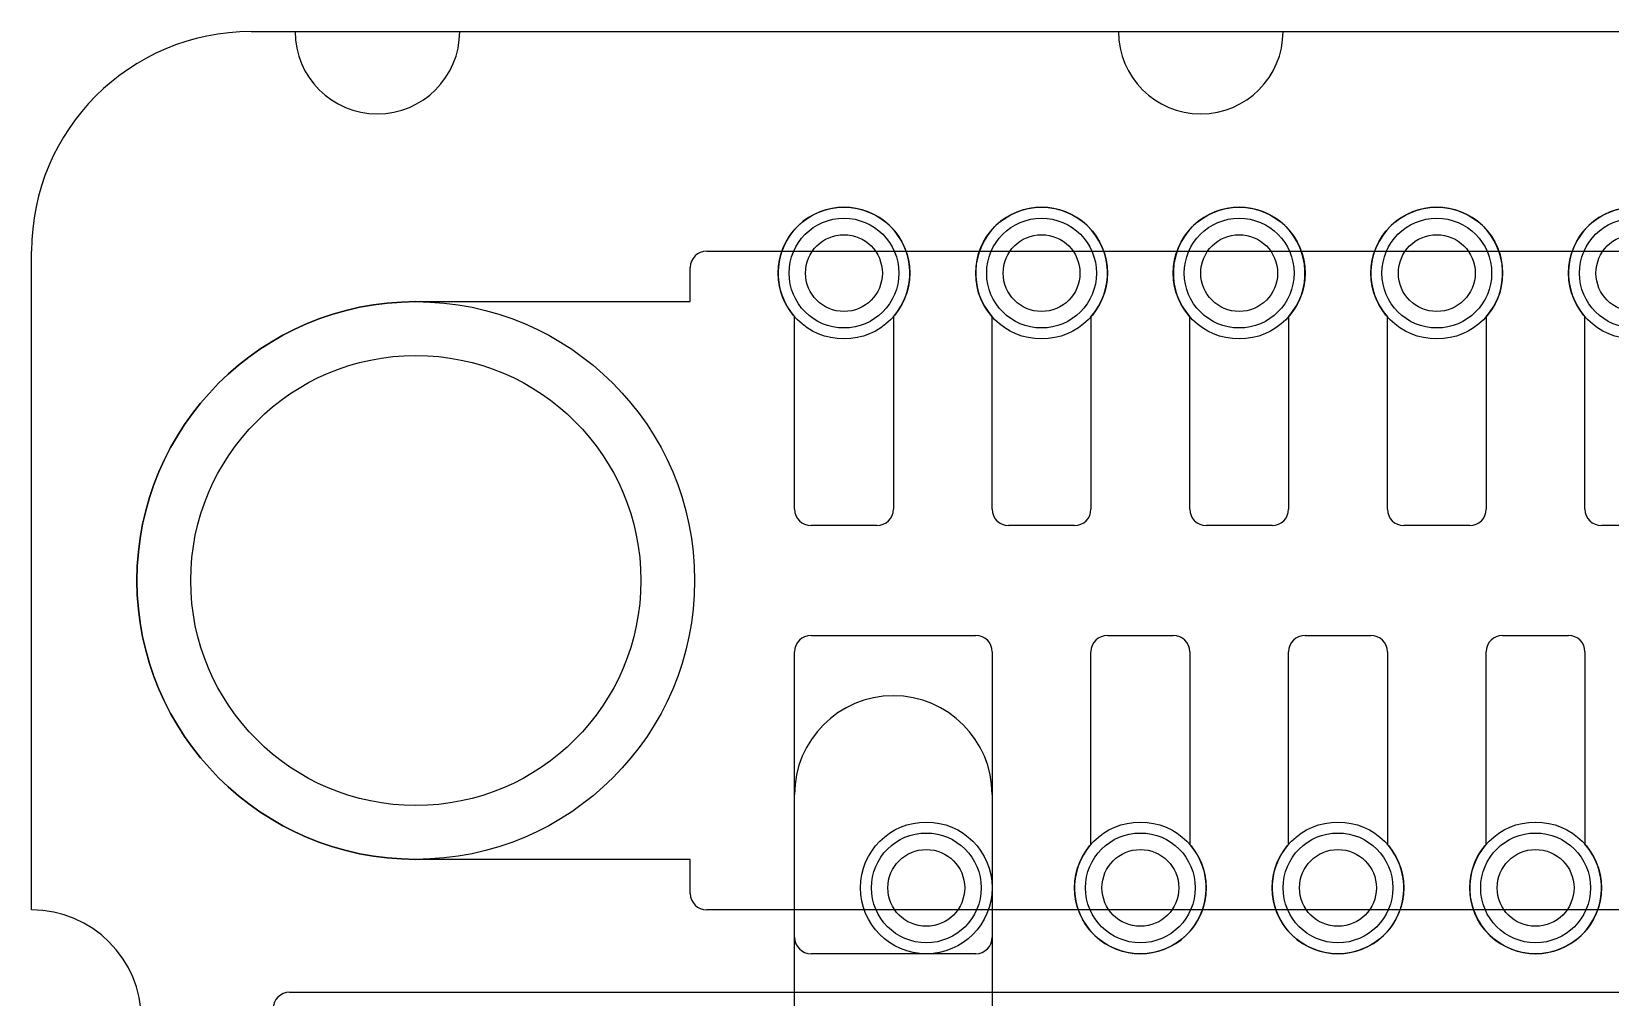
# Model space of a CAD drawing. Extents: x 0 to 20.5, y -0.5 to 20.
# Drawn here: x 0 to 7.19, y 15.6 to 20 of the extents above; entities that cross this region are included whole.
import ezdxf

# ---------------------------------------------------------------- set-up
doc = ezdxf.new("R2010")
doc.units = 0
for name, color, linetype in [('Hole', 1, 'CONTINUOUS'), ('L1', 3, 'CONTINUOUS'), ('L2', 3, 'CONTINUOUS'), ('L3', 3, 'CONTINUOUS'), ('L4', 3, 'CONTINUOUS'), ('Outline', 7, 'CONTINUOUS'), ('PartsArea-A', 111, 'CONTINUOUS'), ('PartsArea-B', 111, 'CONTINUOUS'), ('Resist-A', 2, 'CONTINUOUS'), ('Resist-B', 2, 'CONTINUOUS')]:
    doc.layers.add(name, color=color, linetype=linetype)

msp = doc.modelspace()

# ---------------------------------------------------------------- linework, layer by layer
at = {"layer": 'Hole'}
for centre, radius in [((3.7, 18.9), 0.175), ((4.6, 18.9), 0.175), ((5.5, 18.9), 0.175), ((6.4, 18.9), 0.175), ((7.3, 18.9), 0.175), ((1.75, 17.5), 1.025), ((4.075, 16.1), 0.175), ((5.05, 16.1), 0.175), ((5.95, 16.1), 0.175), ((6.85, 16.1), 0.175)]:
    msp.add_circle(centre, radius, dxfattribs=at)
at = {"layer": 'L1'}
for p, q in [((3.475, 17.825), (3.475, 18.70157)), ((3.925, 18.70157), (3.925, 17.825)), ((4.375, 17.825), (4.375, 18.70157)), ((4.825, 18.70157), (4.825, 17.825)), ((5.275, 17.825), (5.275, 18.70157)), ((5.725, 18.70157), (5.725, 17.825)), ((6.175, 17.825), (6.175, 18.70157)), ((6.625, 18.70157), (6.625, 17.825)), ((7.075, 17.825), (7.075, 18.70157)), ((3.85, 17.75), (3.55, 17.75)), ((4.75, 17.75), (4.45, 17.75)), ((5.65, 17.75), (5.35, 17.75)), ((6.55, 17.75), (6.25, 17.75)), ((7.45, 17.75), (7.15, 17.75)), ((3.55, 17.25), (4.3, 17.25)), ((4.9, 17.25), (5.2, 17.25)), ((5.8, 17.25), (6.1, 17.25)), ((6.7, 17.25), (7, 17.25)), ((3.475, 15.875), (3.475, 17.175)), ((4.375, 17.175), (4.375, 15.875)), ((4.825, 16.29843), (4.825, 17.175)), ((5.275, 17.175), (5.275, 16.29843)), ((5.725, 16.29843), (5.725, 17.175)), ((6.175, 17.175), (6.175, 16.29843)), ((6.625, 16.29843), (6.625, 17.175)), ((7.075, 17.175), (7.075, 16.29843)), ((3.475, 15.49319), (3.475, 16.525)), ((4.375, 16.525), (4.375, 15.49319)), ((4.3, 15.8), (3.55, 15.8))]:
    msp.add_line(p, q, dxfattribs=at)
for centre in [(3.7, 18.9), (4.6, 18.9), (5.5, 18.9), (6.4, 18.9), (7.3, 18.9), (4.075, 16.1), (5.05, 16.1), (5.95, 16.1), (6.85, 16.1)]:
    msp.add_circle(centre, 0.3, dxfattribs=at)
for centre, radius, start, end in [((3.7, 18.9), 0.3, -41.409429, -138.590571), ((4.6, 18.9), 0.3, -41.409429, -138.590571), ((5.5, 18.9), 0.3, -41.409429, -138.590571), ((6.4, 18.9), 0.3, -41.409429, -138.590571), ((7.3, 18.9), 0.3, -41.409429, -138.590571), ((3.55, 17.825), 0.075, 180, -90), ((3.85, 17.825), 0.075, -90, 0), ((4.45, 17.825), 0.075, 180, -90), ((4.75, 17.825), 0.075, -90, 0), ((5.35, 17.825), 0.075, 180, -90), ((5.65, 17.825), 0.075, -90, 0), ((6.25, 17.825), 0.075, 180, -90), ((6.55, 17.825), 0.075, -90, 0), ((7.15, 17.825), 0.075, 180, -90), ((3.55, 17.175), 0.075, 90, 180), ((4.3, 17.175), 0.075, 0, 90), ((4.9, 17.175), 0.075, 90, 180), ((5.2, 17.175), 0.075, 0, 90), ((5.8, 17.175), 0.075, 90, 180), ((6.1, 17.175), 0.075, 0, 90), ((6.7, 17.175), 0.075, 90, 180), ((7, 17.175), 0.075, 0, 90), ((3.925, 16.525), 0.45, 0, 180), ((5.05, 16.1), 0.3, 138.590571, 41.409429), ((5.95, 16.1), 0.3, 138.590571, 41.409429), ((6.85, 16.1), 0.3, 138.590571, 41.409429), ((3.55, 15.875), 0.075, 180, -90), ((4.3, 15.875), 0.075, -90, 0)]:
    msp.add_arc(centre, radius, start, end, dxfattribs=at)
at = {"layer": 'L2'}
msp.add_line((1.17497, 15.62496), (18.82503, 15.62496), dxfattribs=at)
msp.add_arc((1.17497, 15.54999), 0.07497, 90, 180, dxfattribs=at)
at = {"layer": 'L3'}
msp.add_line((1.17497, 15.62496), (12.33675, 15.62496), dxfattribs=at)
msp.add_arc((1.17497, 15.54999), 0.07497, 90, 180, dxfattribs=at)
at = {"layer": 'L4'}
for p, q in [((3.475, 17.825), (3.475, 18.70157)), ((3.925, 18.70157), (3.925, 17.825)), ((4.375, 17.825), (4.375, 18.70157)), ((4.825, 18.70157), (4.825, 17.825)), ((5.275, 17.825), (5.275, 18.70157)), ((5.725, 18.70157), (5.725, 17.825)), ((6.175, 17.825), (6.175, 18.70157)), ((6.625, 18.70157), (6.625, 17.825)), ((7.075, 17.825), (7.075, 18.70157)), ((3.85, 17.75), (3.55, 17.75)), ((4.75, 17.75), (4.45, 17.75)), ((5.65, 17.75), (5.35, 17.75)), ((6.55, 17.75), (6.25, 17.75)), ((7.45, 17.75), (7.15, 17.75)), ((3.55, 17.25), (4.3, 17.25)), ((4.9, 17.25), (5.2, 17.25)), ((5.8, 17.25), (6.1, 17.25)), ((6.7, 17.25), (7, 17.25)), ((3.475, 15.875), (3.475, 17.175)), ((4.375, 17.175), (4.375, 15.875)), ((4.825, 16.29843), (4.825, 17.175)), ((5.275, 17.175), (5.275, 16.29843)), ((5.725, 16.29843), (5.725, 17.175)), ((6.175, 17.175), (6.175, 16.29843)), ((6.625, 16.29843), (6.625, 17.175)), ((7.075, 17.175), (7.075, 16.29843)), ((4.3, 15.8), (3.55, 15.8))]:
    msp.add_line(p, q, dxfattribs=at)
for centre in [(3.7, 18.9), (4.6, 18.9), (5.5, 18.9), (6.4, 18.9), (7.3, 18.9), (4.075, 16.1), (5.05, 16.1), (5.95, 16.1), (6.85, 16.1)]:
    msp.add_circle(centre, 0.3, dxfattribs=at)
for centre, radius, start, end in [((3.7, 18.9), 0.3, -41.409429, -138.590571), ((4.6, 18.9), 0.3, -41.409429, -138.590571), ((5.5, 18.9), 0.3, -41.409429, -138.590571), ((6.4, 18.9), 0.3, -41.409429, -138.590571), ((7.3, 18.9), 0.3, -41.409429, -138.590571), ((3.55, 17.825), 0.075, 180, -90), ((3.85, 17.825), 0.075, -90, 0), ((4.45, 17.825), 0.075, 180, -90), ((4.75, 17.825), 0.075, -90, 0), ((5.35, 17.825), 0.075, 180, -90), ((5.65, 17.825), 0.075, -90, 0), ((6.25, 17.825), 0.075, 180, -90), ((6.55, 17.825), 0.075, -90, 0), ((7.15, 17.825), 0.075, 180, -90), ((3.55, 17.175), 0.075, 90, 180), ((4.3, 17.175), 0.075, 0, 90), ((4.9, 17.175), 0.075, 90, 180), ((5.2, 17.175), 0.075, 0, 90), ((5.8, 17.175), 0.075, 90, 180), ((6.1, 17.175), 0.075, 0, 90), ((6.7, 17.175), 0.075, 90, 180), ((7, 17.175), 0.075, 0, 90), ((5.05, 16.1), 0.3, 138.590571, 41.409429), ((5.95, 16.1), 0.3, 138.590571, 41.409429), ((6.85, 16.1), 0.3, 138.590571, 41.409429), ((3.55, 15.875), 0.075, 180, -90), ((4.3, 15.875), 0.075, -90, 0)]:
    msp.add_arc(centre, radius, start, end, dxfattribs=at)
at = {"layer": 'Outline'}
for p, q in [((1, 20), (1.2, 20)), ((1.95, 20), (4.95, 20)), ((5.7, 20), (14.3, 20)), ((0, 16), (0, 19))]:
    msp.add_line(p, q, dxfattribs=at)
for centre, radius, start, end in [((1, 19), 1, 90, 180), ((1.575, 20), 0.375, 180, 0), ((5.325, 20), 0.375, 180, 0), ((0, 15.5), 0.5, -90, 90)]:
    msp.add_arc(centre, radius, start, end, dxfattribs=at)
at = {"layer": 'PartsArea-A'}
for p, q in [((1, 20), (19, 20)), ((0, 16), (0, 19))]:
    msp.add_line(p, q, dxfattribs=at)
for centre, radius, start, end in [((1, 19), 1, 90, 180), ((0, 15.5), 0.5, -90, 90)]:
    msp.add_arc(centre, radius, start, end, dxfattribs=at)
at = {"layer": 'PartsArea-B'}
for p, q in [((1, 20), (19, 20)), ((0, 16), (0, 19))]:
    msp.add_line(p, q, dxfattribs=at)
for centre, radius, start, end in [((1, 19), 1, 90, 180), ((0, 15.5), 0.5, -90, 90)]:
    msp.add_arc(centre, radius, start, end, dxfattribs=at)
at = {"layer": 'Resist-A'}
for p, q in [((3.075, 19), (16.925, 19)), ((3, 18.77), (3, 18.925)), ((1.75, 18.77), (3, 18.77)), ((3, 16.23), (1.75, 16.23)), ((3, 16.075), (3, 16.23)), ((16.925, 16), (3.075, 16))]:
    msp.add_line(p, q, dxfattribs=at)
for centre, radius in [((3.7, 18.9), 0.25), ((4.6, 18.9), 0.25), ((5.5, 18.9), 0.25), ((6.4, 18.9), 0.25), ((7.3, 18.9), 0.25), ((1.75, 17.5), 1.27), ((4.075, 16.1), 0.25), ((5.05, 16.1), 0.25), ((5.95, 16.1), 0.25), ((6.85, 16.1), 0.25)]:
    msp.add_circle(centre, radius, dxfattribs=at)
for centre, radius, start, end in [((3.075, 18.925), 0.075, 90, 180), ((1.75, 17.5), 1.27, 90, -90), ((3.075, 16.075), 0.075, 180, -90)]:
    msp.add_arc(centre, radius, start, end, dxfattribs=at)
at = {"layer": 'Resist-B'}
for p, q in [((3.075, 19), (16.925, 19)), ((3, 18.77), (3, 18.925)), ((1.75, 18.77), (3, 18.77)), ((3, 16.23), (1.75, 16.23)), ((3, 16.075), (3, 16.23)), ((16.925, 16), (3.075, 16))]:
    msp.add_line(p, q, dxfattribs=at)
for centre, radius in [((3.7, 18.9), 0.25), ((4.6, 18.9), 0.25), ((5.5, 18.9), 0.25), ((6.4, 18.9), 0.25), ((7.3, 18.9), 0.25), ((1.75, 17.5), 1.27), ((4.075, 16.1), 0.25), ((5.05, 16.1), 0.25), ((5.95, 16.1), 0.25), ((6.85, 16.1), 0.25)]:
    msp.add_circle(centre, radius, dxfattribs=at)
for centre, radius, start, end in [((3.075, 18.925), 0.075, 90, 180), ((1.75, 17.5), 1.27, 90, -90), ((3.075, 16.075), 0.075, 180, -90)]:
    msp.add_arc(centre, radius, start, end, dxfattribs=at)

doc.saveas('drawing.dxf')
